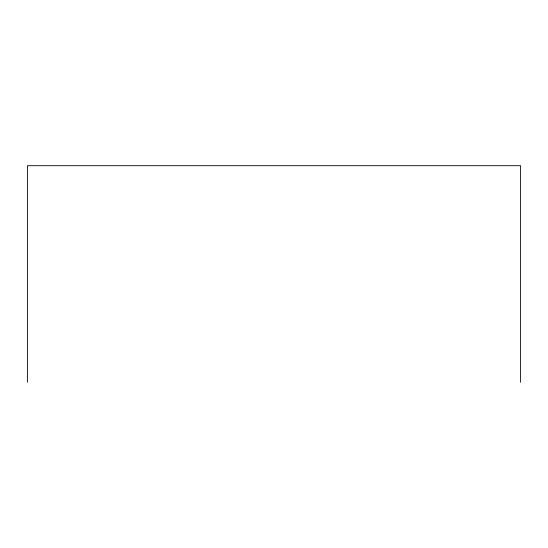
<?xml version="1.0" encoding="UTF-8"?>
<svg xmlns="http://www.w3.org/2000/svg" width="548" height="548" viewBox="0 0 548 548"><rect width="100%" height="100%" fill="white"/><g stroke="black" fill="none" stroke-linecap="round" stroke-linejoin="round"><path stroke-width="0.82" d="M520.6 382.312L520.6 165.688L27.4 165.688L27.4 382.312"/></g></svg>
